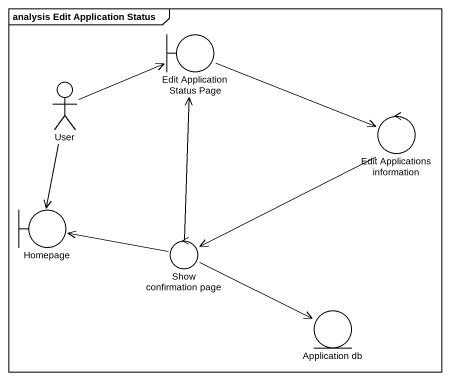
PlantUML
@startuml
mainframe analysis Edit Application Status
boundary "Edit Application Status Page" as Edit_Application_Status_Page
actor User
control "Edit Applications information" as Edit_Applications
boundary Homepage
control "Show confirmation page" as Show_confirmation_page
entity "Application db" as Application_db
Edit_Application_Status_Page -right-> Edit_Applications
User -right-> Edit_Application_Status_Page
User --> Homepage
Edit_Applications -left-> Show_confirmation_page
Show_confirmation_page -up-> Edit_Application_Status_Page
Show_confirmation_page -left-> Homepage
Show_confirmation_page -right-> Application_db
@enduml
